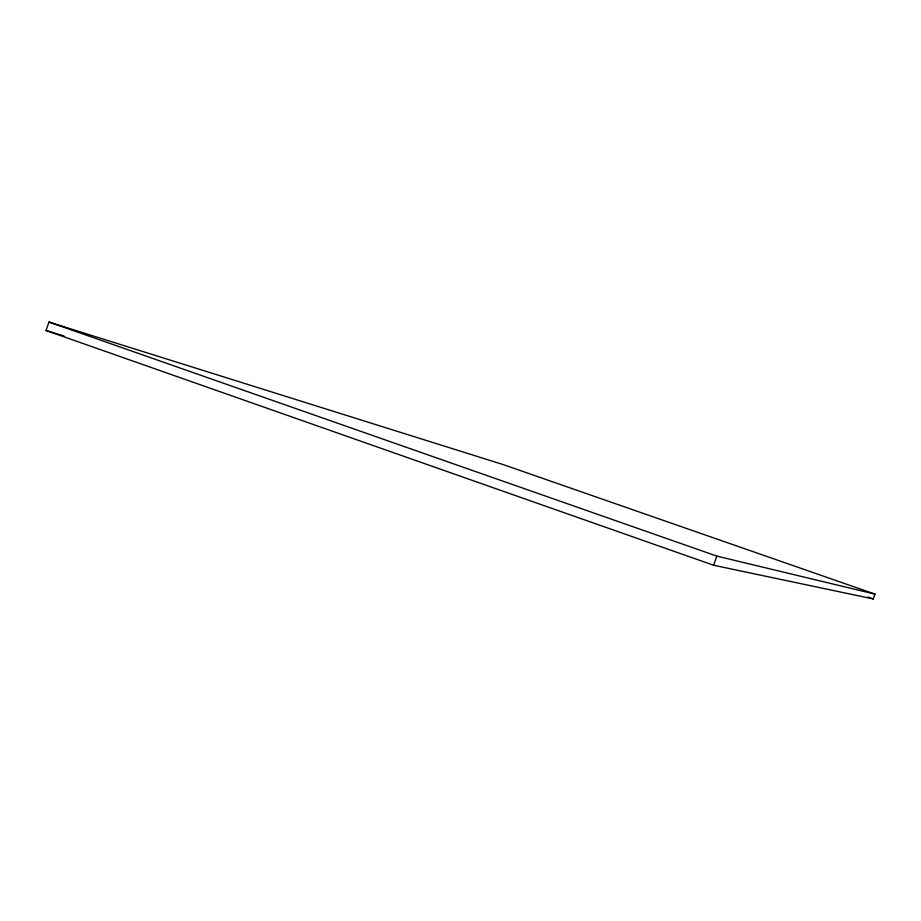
<?xml version="1.0" encoding="UTF-8"?>
<svg xmlns="http://www.w3.org/2000/svg" width="921" height="921" viewBox="0 0 921 921"><rect width="100%" height="100%" fill="white"/><g stroke="black" fill="none" stroke-linecap="round" stroke-linejoin="round"><path stroke-width="1.38" d="M46.05 330.512L48.951 322.062L502.854 464.472L874.95 594.114L873.269 598.938L713.637 565.252L46.05 330.512L63.929 335.958M713.637 565.252L716.814 556.1L874.95 594.114M867.835 597.05L873.269 598.938M48.951 322.062L716.814 556.1"/></g></svg>
